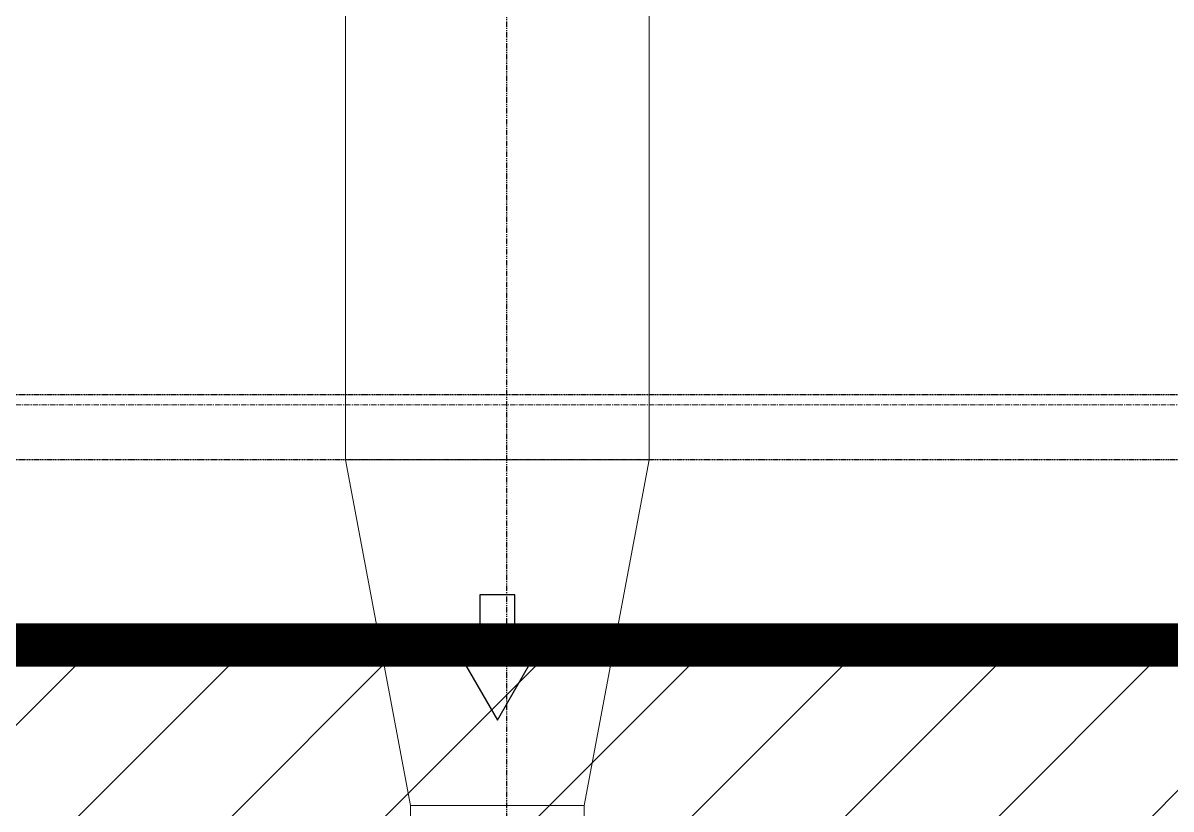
# Model space of a CAD drawing. Header units: inches. Extents: x 0 to 235202, y 0 to 184293.
# Drawn here: x 160637 to 163283, y 132511 to 134322 of the extents above; entities that cross this region are included whole.
import ezdxf
from ezdxf.enums import TextEntityAlignment as Align

# ---------------------------------------------------------------- set-up
doc = ezdxf.new("R2010")
doc.units = ezdxf.units.IN
doc.header["$MEASUREMENT"] = 0
for name, pattern in [('CENTER', [2, 1.25, -0.25, 0.25, -0.25]), ('HIDDEN', [0.375, 0.25, -0.125]), ('PHANTOM2', [1.25, 0.625, -0.125, 0.125, -0.125, 0.125, -0.125])]:
    doc.linetypes.add(name, pattern=pattern)
doc.layers.add('.5', color=8, linetype='Continuous', lineweight=0)
doc.layers.add('DIM', color=251, linetype='Continuous', lineweight=0)
for name, color, linetype in [('71-12459_XREF-T-BLK_A1$0$BORDER', 6, 'Continuous'), ('GRID_TXT45', 4, 'Continuous'), ('M-HVAC-EQPM-NEW', 5, 'Continuous'), ('M-X-BKGD', 8, 'Continuous'), ('WINDOW ELEV', 3, 'Continuous')]:
    doc.layers.add(name, color=color, linetype=linetype)
doc.styles.add('SIMPLEX', font='simplex.shx')

# ---------------------------------------------------------------- blocks, each defined once
blk = doc.blocks.new('FLOOR PLAN REV 2')
at = {"layer": '.5', "color": 8, "linetype": 'CENTER', "ltscale": 10}
blk.add_line((118917.3, 233268.9), (54403.1, 233268.9), dxfattribs=at)
at = {"color": 8, "linetype": 'PHANTOM2', "ltscale": 20}
blk.add_line((87276.8, 246052.7), (87276.8, 222708.1), dxfattribs=at)
at = {"layer": 'DIM', "color": 8, "linetype": 'HIDDEN', "lineweight": 25, "ltscale": 10}
for p, q in [((89301.8, 233292.2), (85251.4, 233292.2)), ((111801.8, 233142.2), (75801.8, 233142.2))]:
    blk.add_line(p, q, dxfattribs=at)
at = {"layer": 'GRID_TXT45', "color": 8, "style": 'SIMPLEX'}
for p in [(53803.1, 233267.6), (53803.1, 227018.5), (53803.1, 220768)]:
    blk.add_attdef('GRD_TXT', text='', height=450, rotation=180, dxfattribs=at).set_placement(p, align=Align.MIDDLE_CENTER)
blk = doc.blocks.new('PLAN REV 1')
at = {"color": 8}
for p, q in [((203150.6, 210079.5), (203069.6, 210079.5)), ((203069.6, 210079.5), (203069.6, 209931)), ((203150.6, 209931), (203150.6, 210079.5)), ((203069.6, 209931), (203029.1, 209931)), ((203029.1, 209931), (203110.1, 209790.4)), ((203110.1, 209790.4), (203191.1, 209931)), ((203191.1, 209931), (203150.6, 209931))]:
    blk.add_line(p, q, dxfattribs=at)
at = {"layer": 'DIM', "color": 8, "linetype": 'Continuous', "ltscale": 10}
for p, q in [((202760.1, 212054.5), (202760.1, 210390.3)), ((203460.1, 212054.5), (203460.1, 210390.3)), ((202760.1, 210390.3), (203460.1, 210390.3)), ((202760.1, 210390.3), (202910.1, 209594.1)), ((203460.1, 210390.3), (203310.1, 209594.1)), ((202910.1, 209494.1), (202910.1, 209594.1)), ((202910.1, 209594.1), (203310.1, 209594.1)), ((203310.1, 209594.1), (203310.1, 209494.1))]:
    blk.add_line(p, q, dxfattribs=at)
at = {"layer": 'WINDOW ELEV', "color": 1}
blk.add_blockref('FLOOR PLAN REV 2', (115854.5, -22751.9), dxfattribs=at)

msp = doc.modelspace()

# ---------------------------------------------------------------- hatches: boundary and pattern name
at = {"layer": 'M-HVAC-EQPM-NEW'}
h = msp.add_hatch(dxfattribs=at)
h.set_pattern_fill('ANSI31', color=8, scale=2000)
h.set_pattern_definition([(45, (-41380.03, -77074.9), (-176.7767, 176.7767), [])])
h.paths.add_polyline_path([(148917.3, 132888.6), (189081.7, 132888.6), (189081.7, 127797), (176827.3, 127797), (176827.3, 129426.6), (148917.3, 129426.6)])

# ---------------------------------------------------------------- linework, layer by layer
at = {"layer": '71-12459_XREF-T-BLK_A1$0$BORDER', "color": 1, "linetype": 'HIDDEN', "ltscale": 30, "const_width": 100, "flags": 128}
msp.add_lwpolyline([(148917.3, 132888.6), (189081.7, 132888.6), (189081.7, 127797), (176827.3, 127797), (176827.3, 129426.6), (148917.3, 129426.6)], close=True, dxfattribs=at)

# ---------------------------------------------------------------- block references
at = {"layer": 'M-X-BKGD', "color": 8}
msp.add_blockref('PLAN REV 1', (-41380, -77074.9), dxfattribs=at)

doc.saveas('drawing.dxf')
